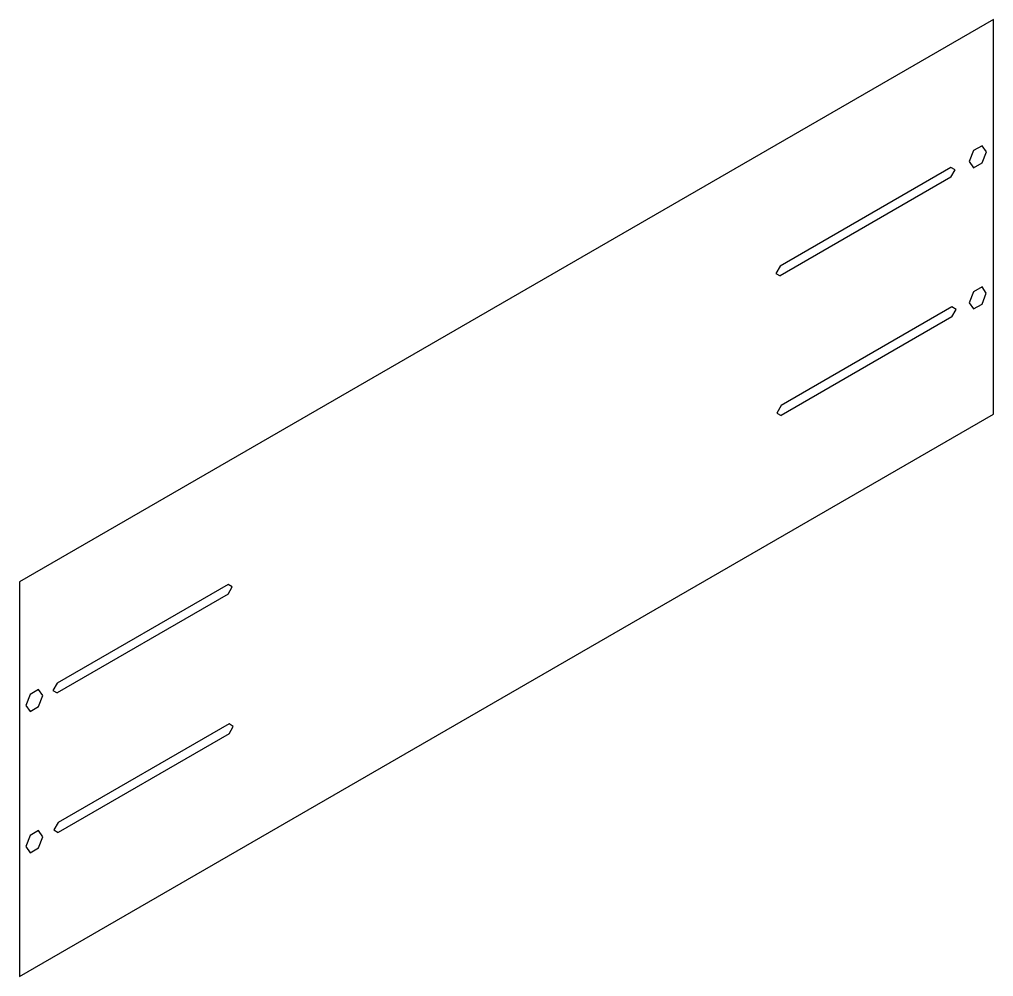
# Model space of a CAD drawing. Extents: x -131 to 272, y -150 to 246.
import ezdxf

# ---------------------------------------------------------------- set-up
doc = ezdxf.new("R2010")
doc.units = 0
doc.layers.get('0').update_dxf_attribs({"linetype": 'continuous'})

# ---------------------------------------------------------------- blocks, each defined once
blk = doc.blocks.new('SKETCH')
at = {"color": 7}
for p, q in [((272.16, 245.86), (-130.9, 13.16)), ((272.16, 82.57), (272.16, 245.86)), ((254.52, 184.65), (183.81, 143.82)), ((254.52, 180.56), (183.81, 139.74)), ((254.94, 126.92), (184.23, 86.09)), ((254.94, 122.83), (184.23, 82.01)), ((-130.9, -150.14), (272.16, 82.57)), ((-130.9, 13.16), (-130.9, -150.14)), ((-44.6, 12.11), (-115.31, -28.71)), ((-44.6, 8.03), (-115.31, -32.79)), ((-44.18, -45.62), (-114.89, -86.44)), ((-44.18, -49.7), (-114.89, -90.52))]:
    blk.add_line(p, q, dxfattribs=at)
for points in [[(262.13, 187.04), (263.9, 184.52), (267.44, 186.56), (269.2, 191.12), (267.44, 193.63), (263.9, 191.59), (262.13, 187.04)], [(254.52, 180.56), (256.29, 183.63), (254.52, 184.65)], [(183.81, 143.82), (182.04, 140.76), (183.81, 139.74)], [(262.09, 128.59), (263.86, 126.08), (267.4, 128.12), (269.16, 132.67), (267.4, 135.19), (263.86, 133.15), (262.09, 128.59)], [(254.94, 122.83), (256.71, 125.89), (254.94, 126.92)], [(184.23, 86.09), (182.46, 83.03), (184.23, 82.01)], [(-44.6, 8.03), (-42.83, 11.09), (-44.6, 12.11)], [(-128.27, -37.93), (-126.5, -40.45), (-122.97, -38.41), (-121.2, -33.85), (-122.97, -31.33), (-126.5, -33.38), (-128.27, -37.93)], [(-115.31, -28.71), (-117.08, -31.77), (-115.31, -32.79)], [(-44.18, -49.7), (-42.41, -46.64), (-44.18, -45.62)], [(-114.89, -86.44), (-116.66, -89.5), (-114.89, -90.52)], [(-128.31, -96.38), (-126.54, -98.89), (-123.01, -96.85), (-121.24, -92.29), (-123.01, -89.78), (-126.54, -91.82), (-128.31, -96.38)]]:
    blk.add_lwpolyline(points, dxfattribs=at)

msp = doc.modelspace()

# ---------------------------------------------------------------- block references
at = {"color": 7}
msp.add_blockref('SKETCH', (0, 0), dxfattribs=at)

doc.saveas('drawing.dxf')
